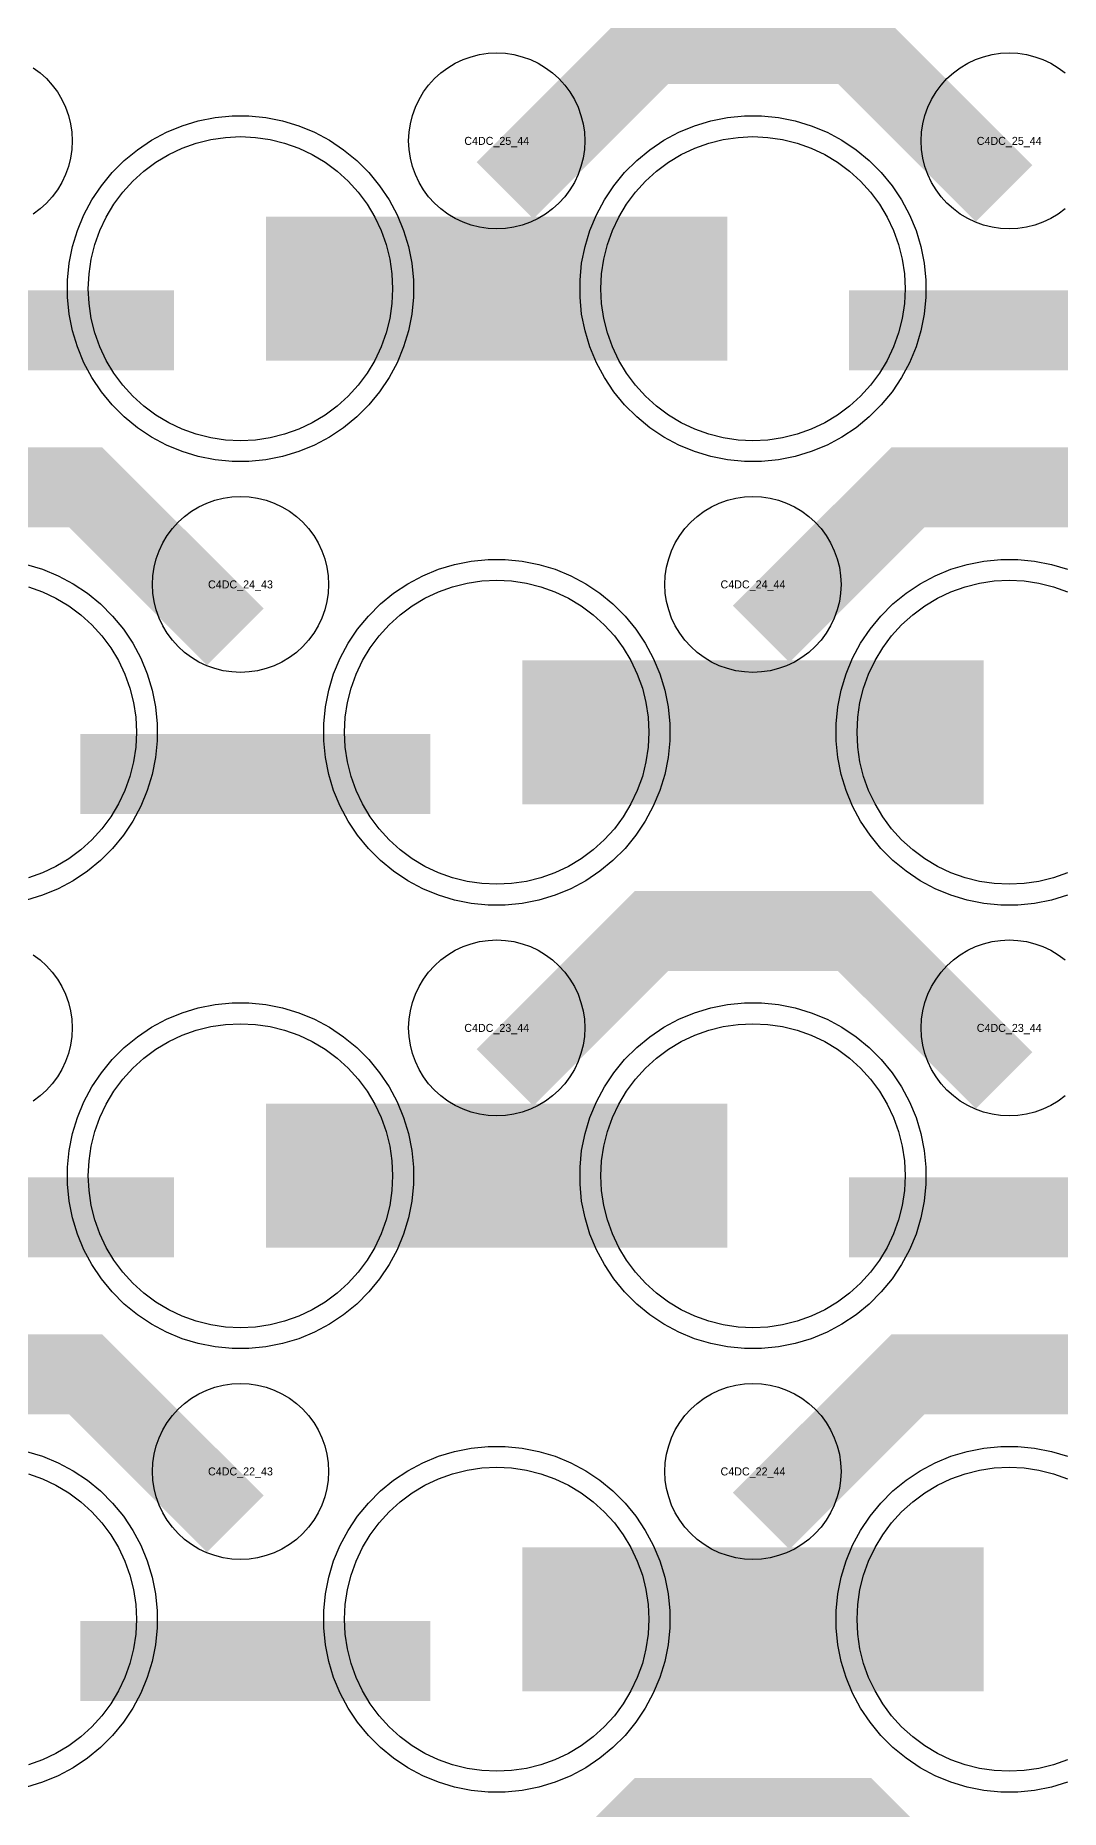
# Model space of a CAD drawing. Extents: x -11880 to 11880, y -14992 to 14992.
# Drawn here: x 1936 to 2256, y -11851 to -11296 of the extents above; entities that cross this region are included whole.
import ezdxf
from ezdxf.enums import TextEntityAlignment as Align

# ---------------------------------------------------------------- set-up
doc = ezdxf.new("R2010")
doc.units = 0
doc.header["$MEASUREMENT"] = 0
for name, color, linetype in [('GDS_775_DT_237', 138, 'CONTINUOUS'), ('RDL1_FS', 34, 'CONTINUOUS'), ('RDL_BS', 160, 'CONTINUOUS')]:
    doc.layers.add(name, color=color, linetype=linetype)

msp = doc.modelspace()

# ---------------------------------------------------------------- linework, layer by layer
at = {"layer": 'RDL1_FS'}
for points in [[(2000, -11422.969), (1995.343, -11422.74), (1990.732, -11422.056), (1986.209, -11420.924), (1981.819, -11419.352), (1977.605, -11417.36), (1973.605, -11414.962), (1969.86, -11412.184), (1966.406, -11409.054), (1963.276, -11405.6), (1960.498, -11401.855), (1958.1, -11397.855), (1956.108, -11393.641), (1954.536, -11389.251), (1953.404, -11384.728), (1952.72, -11380.117), (1952.491, -11375.46), (1952.72, -11370.803), (1953.404, -11366.192), (1954.536, -11361.669), (1956.108, -11357.279), (1958.1, -11353.065), (1960.498, -11349.065), (1963.276, -11345.32), (1966.406, -11341.866), (1969.86, -11338.736), (1973.605, -11335.958), (1977.605, -11333.56), (1981.819, -11331.568), (1986.209, -11329.996), (1990.732, -11328.864), (1995.343, -11328.18), (2000, -11327.951), (2004.657, -11328.18), (2009.268, -11328.864), (2013.791, -11329.996), (2018.181, -11331.568), (2022.395, -11333.56), (2026.395, -11335.958), (2030.14, -11338.736), (2033.594, -11341.866), (2036.724, -11345.32), (2039.502, -11349.065), (2041.9, -11353.065), (2043.892, -11357.279), (2045.464, -11361.669), (2046.596, -11366.192), (2047.28, -11370.803), (2047.509, -11375.46), (2047.28, -11380.117), (2046.596, -11384.728), (2045.464, -11389.251), (2043.892, -11393.641), (2041.9, -11397.855), (2039.502, -11401.855), (2036.724, -11405.6), (2033.594, -11409.054), (2030.14, -11412.184), (2026.395, -11414.962), (2022.395, -11417.36), (2018.181, -11419.352), (2013.791, -11420.924), (2009.268, -11422.056), (2004.657, -11422.74)], [(2160, -11422.969), (2155.343, -11422.74), (2150.732, -11422.056), (2146.209, -11420.924), (2141.819, -11419.352), (2137.605, -11417.36), (2133.605, -11414.962), (2129.86, -11412.184), (2126.406, -11409.054), (2123.276, -11405.6), (2120.498, -11401.855), (2118.1, -11397.855), (2116.108, -11393.641), (2114.536, -11389.251), (2113.404, -11384.728), (2112.72, -11380.117), (2112.491, -11375.46), (2112.72, -11370.803), (2113.404, -11366.192), (2114.536, -11361.669), (2116.108, -11357.279), (2118.1, -11353.065), (2120.498, -11349.065), (2123.276, -11345.32), (2126.406, -11341.866), (2129.86, -11338.736), (2133.605, -11335.958), (2137.605, -11333.56), (2141.819, -11331.568), (2146.209, -11329.996), (2150.732, -11328.864), (2155.343, -11328.18), (2160, -11327.951), (2164.657, -11328.18), (2169.268, -11328.864), (2173.791, -11329.996), (2178.181, -11331.568), (2182.395, -11333.56), (2186.395, -11335.958), (2190.14, -11338.736), (2193.594, -11341.866), (2196.724, -11345.32), (2199.502, -11349.065), (2201.9, -11353.065), (2203.892, -11357.279), (2205.464, -11361.669), (2206.596, -11366.192), (2207.28, -11370.803), (2207.509, -11375.46), (2207.28, -11380.117), (2206.596, -11384.728), (2205.464, -11389.251), (2203.892, -11393.641), (2201.9, -11397.855), (2199.502, -11401.855), (2196.724, -11405.6), (2193.594, -11409.054), (2190.14, -11412.184), (2186.395, -11414.962), (2182.395, -11417.36), (2178.181, -11419.352), (2173.791, -11420.924), (2169.268, -11422.056), (2164.657, -11422.74)], [(2080, -11838.664), (2075.343, -11838.435), (2070.732, -11837.751), (2066.209, -11836.619), (2061.819, -11835.047), (2057.605, -11833.055), (2053.605, -11830.657), (2049.86, -11827.879), (2046.406, -11824.749), (2043.276, -11821.295), (2040.498, -11817.55), (2038.1, -11813.55), (2036.108, -11809.336), (2034.536, -11804.946), (2033.404, -11800.423), (2032.72, -11795.812), (2032.491, -11791.155), (2032.72, -11786.498), (2033.404, -11781.887), (2034.536, -11777.364), (2036.108, -11772.974), (2038.1, -11768.76), (2040.498, -11764.76), (2043.276, -11761.015), (2046.406, -11757.561), (2049.86, -11754.431), (2053.605, -11751.653), (2057.605, -11749.255), (2061.819, -11747.263), (2066.209, -11745.691), (2070.732, -11744.559), (2075.343, -11743.875), (2080, -11743.646), (2084.657, -11743.875), (2089.268, -11744.559), (2093.791, -11745.691), (2098.181, -11747.263), (2102.395, -11749.255), (2106.395, -11751.653), (2110.14, -11754.431), (2113.594, -11757.561), (2116.724, -11761.015), (2119.502, -11764.76), (2121.9, -11768.76), (2123.892, -11772.974), (2125.464, -11777.364), (2126.596, -11781.887), (2127.28, -11786.498), (2127.509, -11791.155), (2127.28, -11795.812), (2126.596, -11800.423), (2125.464, -11804.946), (2123.892, -11809.336), (2121.9, -11813.55), (2119.502, -11817.55), (2116.724, -11821.295), (2113.594, -11824.749), (2110.14, -11827.879), (2106.395, -11830.657), (2102.395, -11833.055), (2098.181, -11835.047), (2093.791, -11836.619), (2089.268, -11837.751), (2084.657, -11838.435)]]:
    msp.add_lwpolyline(points, close=True, dxfattribs=at)
for points in [[(2008.002, -11375.46, 45, 45, 0), (2080.002, -11375.46, 45, 45, 0)], [(2080.002, -11375.46, 45, 45, 0), (2152.002, -11375.46, 45, 45, 0)], [(2088.002, -11791.155, 45, 45, 0), (2160.002, -11791.155, 45, 45, 0)], [(2160.002, -11791.155, 45, 45, 0), (2232.002, -11791.155, 45, 45, 0)]]:
    msp.add_lwpolyline(points, format="xyseb", dxfattribs=at)
at = {"layer": 'RDL1_FS', "color": 241, "true_color": 0xf7abae}
for points in [[(2080, -11561.534), (2075.343, -11561.305), (2070.732, -11560.621), (2066.209, -11559.489), (2061.819, -11557.917), (2057.605, -11555.925), (2053.605, -11553.527), (2049.86, -11550.749), (2046.406, -11547.619), (2043.276, -11544.165), (2040.498, -11540.42), (2038.1, -11536.42), (2036.108, -11532.206), (2034.536, -11527.816), (2033.404, -11523.293), (2032.72, -11518.682), (2032.491, -11514.025), (2032.72, -11509.368), (2033.404, -11504.757), (2034.536, -11500.234), (2036.108, -11495.844), (2038.1, -11491.63), (2040.498, -11487.63), (2043.276, -11483.885), (2046.406, -11480.431), (2049.86, -11477.301), (2053.605, -11474.523), (2057.605, -11472.125), (2061.819, -11470.133), (2066.209, -11468.561), (2070.732, -11467.429), (2075.343, -11466.745), (2080, -11466.516), (2084.657, -11466.745), (2089.268, -11467.429), (2093.791, -11468.561), (2098.181, -11470.133), (2102.395, -11472.125), (2106.395, -11474.523), (2110.14, -11477.301), (2113.594, -11480.431), (2116.724, -11483.885), (2119.502, -11487.63), (2121.9, -11491.63), (2123.892, -11495.844), (2125.464, -11500.234), (2126.596, -11504.757), (2127.28, -11509.368), (2127.509, -11514.025), (2127.28, -11518.682), (2126.596, -11523.293), (2125.464, -11527.816), (2123.892, -11532.206), (2121.9, -11536.42), (2119.502, -11540.42), (2116.724, -11544.165), (2113.594, -11547.619), (2110.14, -11550.749), (2106.395, -11553.527), (2102.395, -11555.925), (2098.181, -11557.917), (2093.791, -11559.489), (2089.268, -11560.621), (2084.657, -11561.305)], [(2000, -11700.099), (1995.343, -11699.87), (1990.732, -11699.186), (1986.209, -11698.054), (1981.819, -11696.482), (1977.605, -11694.49), (1973.605, -11692.092), (1969.86, -11689.314), (1966.406, -11686.184), (1963.276, -11682.73), (1960.498, -11678.985), (1958.1, -11674.985), (1956.108, -11670.771), (1954.536, -11666.381), (1953.404, -11661.858), (1952.72, -11657.247), (1952.491, -11652.59), (1952.72, -11647.933), (1953.404, -11643.322), (1954.536, -11638.799), (1956.108, -11634.409), (1958.1, -11630.195), (1960.498, -11626.195), (1963.276, -11622.45), (1966.406, -11618.996), (1969.86, -11615.866), (1973.605, -11613.088), (1977.605, -11610.69), (1981.819, -11608.698), (1986.209, -11607.126), (1990.732, -11605.994), (1995.343, -11605.31), (2000, -11605.081), (2004.657, -11605.31), (2009.268, -11605.994), (2013.791, -11607.126), (2018.181, -11608.698), (2022.395, -11610.69), (2026.395, -11613.088), (2030.14, -11615.866), (2033.594, -11618.996), (2036.724, -11622.45), (2039.502, -11626.195), (2041.9, -11630.195), (2043.892, -11634.409), (2045.464, -11638.799), (2046.596, -11643.322), (2047.28, -11647.933), (2047.509, -11652.59), (2047.28, -11657.247), (2046.596, -11661.858), (2045.464, -11666.381), (2043.892, -11670.771), (2041.9, -11674.985), (2039.502, -11678.985), (2036.724, -11682.73), (2033.594, -11686.184), (2030.14, -11689.314), (2026.395, -11692.092), (2022.395, -11694.49), (2018.181, -11696.482), (2013.791, -11698.054), (2009.268, -11699.186), (2004.657, -11699.87)], [(2160, -11700.099), (2155.343, -11699.87), (2150.732, -11699.186), (2146.209, -11698.054), (2141.819, -11696.482), (2137.605, -11694.49), (2133.605, -11692.092), (2129.86, -11689.314), (2126.406, -11686.184), (2123.276, -11682.73), (2120.498, -11678.985), (2118.1, -11674.985), (2116.108, -11670.771), (2114.536, -11666.381), (2113.404, -11661.858), (2112.72, -11657.247), (2112.491, -11652.59), (2112.72, -11647.933), (2113.404, -11643.322), (2114.536, -11638.799), (2116.108, -11634.409), (2118.1, -11630.195), (2120.498, -11626.195), (2123.276, -11622.45), (2126.406, -11618.996), (2129.86, -11615.866), (2133.605, -11613.088), (2137.605, -11610.69), (2141.819, -11608.698), (2146.209, -11607.126), (2150.732, -11605.994), (2155.343, -11605.31), (2160, -11605.081), (2164.657, -11605.31), (2169.268, -11605.994), (2173.791, -11607.126), (2178.181, -11608.698), (2182.395, -11610.69), (2186.395, -11613.088), (2190.14, -11615.866), (2193.594, -11618.996), (2196.724, -11622.45), (2199.502, -11626.195), (2201.9, -11630.195), (2203.892, -11634.409), (2205.464, -11638.799), (2206.596, -11643.322), (2207.28, -11647.933), (2207.509, -11652.59), (2207.28, -11657.247), (2206.596, -11661.858), (2205.464, -11666.381), (2203.892, -11670.771), (2201.9, -11674.985), (2199.502, -11678.985), (2196.724, -11682.73), (2193.594, -11686.184), (2190.14, -11689.314), (2186.395, -11692.092), (2182.395, -11694.49), (2178.181, -11696.482), (2173.791, -11698.054), (2169.268, -11699.186), (2164.657, -11699.87)]]:
    msp.add_lwpolyline(points, close=True, dxfattribs=at)
for points in [[(2258.181, -11557.917), (2253.791, -11559.489), (2249.268, -11560.621), (2244.657, -11561.305), (2240, -11561.534), (2235.343, -11561.305), (2230.732, -11560.621), (2226.209, -11559.489), (2221.819, -11557.917), (2217.605, -11555.925), (2213.605, -11553.527), (2209.86, -11550.749), (2206.406, -11547.619), (2203.276, -11544.165), (2200.498, -11540.42), (2198.1, -11536.42), (2196.108, -11532.206), (2194.536, -11527.816), (2193.404, -11523.293), (2192.72, -11518.682), (2192.491, -11514.025), (2192.72, -11509.368), (2193.404, -11504.757), (2194.536, -11500.234), (2196.108, -11495.844), (2198.1, -11491.63), (2200.498, -11487.63), (2203.276, -11483.885), (2206.406, -11480.431), (2209.86, -11477.301), (2213.605, -11474.523), (2217.605, -11472.125), (2221.819, -11470.133), (2226.209, -11468.561), (2230.732, -11467.429), (2235.343, -11466.745), (2240, -11466.516), (2244.657, -11466.745), (2249.268, -11467.429), (2253.791, -11468.561), (2258.181, -11470.133)], [(1933.791, -11468.561), (1938.181, -11470.133), (1942.395, -11472.125), (1946.395, -11474.523), (1950.14, -11477.301), (1953.594, -11480.431), (1956.724, -11483.885), (1959.502, -11487.63), (1961.9, -11491.63), (1963.892, -11495.844), (1965.464, -11500.234), (1966.596, -11504.757), (1967.28, -11509.368), (1967.509, -11514.025), (1967.28, -11518.682), (1966.596, -11523.293), (1965.464, -11527.816), (1963.892, -11532.206), (1961.9, -11536.42), (1959.502, -11540.42), (1956.724, -11544.165), (1953.594, -11547.619), (1950.14, -11550.749), (1946.395, -11553.527), (1942.395, -11555.925), (1938.181, -11557.917), (1933.791, -11559.489)]]:
    msp.add_lwpolyline(points, dxfattribs=at)
for points in [[(2088.002, -11514.025, 45, 45, 0), (2160.002, -11514.025, 45, 45, 0)], [(2160.002, -11514.025, 45, 45, 0), (2232.002, -11514.025, 45, 45, 0)], [(2008.002, -11652.59, 45, 45, 0), (2080.002, -11652.59, 45, 45, 0)], [(2080.002, -11652.59, 45, 45, 0), (2152.002, -11652.59, 45, 45, 0)]]:
    msp.add_lwpolyline(points, format="xyseb", dxfattribs=at)
at = {"layer": 'RDL1_FS'}
for points in [[(2258.181, -11835.047), (2253.791, -11836.619), (2249.268, -11837.751), (2244.657, -11838.435), (2240, -11838.664), (2235.343, -11838.435), (2230.732, -11837.751), (2226.209, -11836.619), (2221.819, -11835.047), (2217.605, -11833.055), (2213.605, -11830.657), (2209.86, -11827.879), (2206.406, -11824.749), (2203.276, -11821.295), (2200.498, -11817.55), (2198.1, -11813.55), (2196.108, -11809.336), (2194.536, -11804.946), (2193.404, -11800.423), (2192.72, -11795.812), (2192.491, -11791.155), (2192.72, -11786.498), (2193.404, -11781.887), (2194.536, -11777.364), (2196.108, -11772.974), (2198.1, -11768.76), (2200.498, -11764.76), (2203.276, -11761.015), (2206.406, -11757.561), (2209.86, -11754.431), (2213.605, -11751.653), (2217.605, -11749.255), (2221.819, -11747.263), (2226.209, -11745.691), (2230.732, -11744.559), (2235.343, -11743.875), (2240, -11743.646), (2244.657, -11743.875), (2249.268, -11744.559), (2253.791, -11745.691), (2258.181, -11747.263)], [(1933.791, -11745.691), (1938.181, -11747.263), (1942.395, -11749.255), (1946.395, -11751.653), (1950.14, -11754.431), (1953.594, -11757.561), (1956.724, -11761.015), (1959.502, -11764.76), (1961.9, -11768.76), (1963.892, -11772.974), (1965.464, -11777.364), (1966.596, -11781.887), (1967.28, -11786.498), (1967.509, -11791.155), (1967.28, -11795.812), (1966.596, -11800.423), (1965.464, -11804.946), (1963.892, -11809.336), (1961.9, -11813.55), (1959.502, -11817.55), (1956.724, -11821.295), (1953.594, -11824.749), (1950.14, -11827.879), (1946.395, -11830.657), (1942.395, -11833.055), (1938.181, -11835.047), (1933.791, -11836.619)]]:
    msp.add_lwpolyline(points, dxfattribs=at)
at = {"layer": 'RDL_BS'}
for points in [[(2082.562, -11344.774, 25, 25, 0), (2128.377, -11298.959, 25, 25, 0), (2161.93, -11298.959, 25, 25, 0)], [(2238.401, -11345.673, 25, 25, 0), (2191.687, -11298.959, 25, 25, 0), (2161.929, -11298.959, 25, 25, 0)], [(1870.016, -11388.473, 25, 25, 0), (1979.281, -11388.473, 25, 25, 0)], [(2190.016, -11388.473, 25, 25, 0), (2299.281, -11388.473, 25, 25, 0)], [(1998.401, -11484.238, 25, 25, 0), (1951.687, -11437.524, 25, 25, 0), (1921.929, -11437.524, 25, 25, 0)], [(2162.562, -11483.339, 25, 25, 0), (2208.377, -11437.524, 25, 25, 0), (2241.93, -11437.524, 25, 25, 0)], [(2318.401, -11484.238, 25, 25, 0), (2271.687, -11437.524, 25, 25, 0), (2241.929, -11437.524, 25, 25, 0)], [(2082.562, -11621.904, 25, 25, 0), (2128.377, -11576.089, 25, 25, 0), (2161.93, -11576.089, 25, 25, 0)], [(2238.401, -11622.803, 25, 25, 0), (2191.687, -11576.089, 25, 25, 0), (2161.929, -11576.089, 25, 25, 0)], [(1998.401, -11761.368, 25, 25, 0), (1951.687, -11714.654, 25, 25, 0), (1921.929, -11714.654, 25, 25, 0)], [(2162.562, -11760.469, 25, 25, 0), (2208.377, -11714.654, 25, 25, 0), (2241.93, -11714.654, 25, 25, 0)], [(2318.401, -11761.368, 25, 25, 0), (2271.687, -11714.654, 25, 25, 0), (2241.929, -11714.654, 25, 25, 0)], [(1950.016, -11804.168, 25, 25, 0), (2059.281, -11804.168, 25, 25, 0)], [(2082.562, -11899.034, 25, 25, 0), (2128.377, -11853.219, 25, 25, 0), (2161.93, -11853.219, 25, 25, 0)], [(2238.401, -11899.933, 25, 25, 0), (2191.687, -11853.219, 25, 25, 0), (2161.929, -11853.219, 25, 25, 0)]]:
    msp.add_lwpolyline(points, format="xyseb", dxfattribs=at)
for points in [[(1935.28, -11306.415), (1937.443, -11308.018), (1939.442, -11309.83), (1941.254, -11311.829), (1942.857, -11313.992), (1944.25, -11316.316), (1945.402, -11318.753), (1946.309, -11321.288), (1946.966, -11323.907), (1947.362, -11326.579), (1947.494, -11329.272), (1947.362, -11331.965), (1946.966, -11334.637), (1946.309, -11337.256), (1945.402, -11339.791), (1944.25, -11342.228), (1942.857, -11344.552), (1941.254, -11346.715), (1939.442, -11348.714), (1937.443, -11350.526), (1935.28, -11352.129)], [(2257.443, -11350.526), (2255.28, -11352.129), (2252.956, -11353.522), (2250.519, -11354.674), (2247.984, -11355.581), (2245.365, -11356.238), (2242.693, -11356.634), (2240, -11356.766), (2237.307, -11356.634), (2234.635, -11356.238), (2232.016, -11355.581), (2229.481, -11354.674), (2227.044, -11353.522), (2224.72, -11352.129), (2222.557, -11350.526), (2220.558, -11348.714), (2218.746, -11346.715), (2217.143, -11344.552), (2215.75, -11342.228), (2214.598, -11339.791), (2213.691, -11337.256), (2213.034, -11334.637), (2212.638, -11331.965), (2212.506, -11329.272), (2212.638, -11326.579), (2213.034, -11323.907), (2213.691, -11321.288), (2214.598, -11318.753), (2215.75, -11316.316), (2217.143, -11313.992), (2218.746, -11311.829), (2220.558, -11309.83), (2222.557, -11308.018), (2224.72, -11306.415), (2227.044, -11305.022), (2229.481, -11303.87), (2232.016, -11302.963), (2234.635, -11302.306), (2237.307, -11301.91), (2240, -11301.778), (2242.693, -11301.91), (2245.365, -11302.306), (2247.984, -11302.963), (2250.519, -11303.87), (2252.956, -11305.022), (2255.28, -11306.415), (2257.443, -11308.018)], [(1935.28, -11583.545), (1937.443, -11585.148), (1939.442, -11586.96), (1941.254, -11588.959), (1942.857, -11591.122), (1944.25, -11593.446), (1945.402, -11595.883), (1946.309, -11598.418), (1946.966, -11601.037), (1947.362, -11603.709), (1947.494, -11606.402), (1947.362, -11609.095), (1946.966, -11611.767), (1946.309, -11614.386), (1945.402, -11616.921), (1944.25, -11619.358), (1942.857, -11621.682), (1941.254, -11623.845), (1939.442, -11625.844), (1937.443, -11627.656), (1935.28, -11629.259)], [(2257.443, -11627.656), (2255.28, -11629.259), (2252.956, -11630.652), (2250.519, -11631.804), (2247.984, -11632.711), (2245.365, -11633.368), (2242.693, -11633.764), (2240, -11633.896), (2237.307, -11633.764), (2234.635, -11633.368), (2232.016, -11632.711), (2229.481, -11631.804), (2227.044, -11630.652), (2224.72, -11629.259), (2222.557, -11627.656), (2220.558, -11625.844), (2218.746, -11623.845), (2217.143, -11621.682), (2215.75, -11619.358), (2214.598, -11616.921), (2213.691, -11614.386), (2213.034, -11611.767), (2212.638, -11609.095), (2212.506, -11606.402), (2212.638, -11603.709), (2213.034, -11601.037), (2213.691, -11598.418), (2214.598, -11595.883), (2215.75, -11593.446), (2217.143, -11591.122), (2218.746, -11588.959), (2220.558, -11586.96), (2222.557, -11585.148), (2224.72, -11583.545), (2227.044, -11582.152), (2229.481, -11581), (2232.016, -11580.093), (2234.635, -11579.436), (2237.307, -11579.04), (2240, -11578.908), (2242.693, -11579.04), (2245.365, -11579.436), (2247.984, -11580.093), (2250.519, -11581), (2252.956, -11582.152), (2255.28, -11583.545), (2257.443, -11585.148)], [(1933.165, -11738.718), (1938.205, -11740.249), (1943.115, -11742.28), (1947.777, -11744.772), (1952.191, -11747.719), (1956.292, -11751.081), (1960.074, -11754.863), (1963.436, -11758.964), (1966.383, -11763.378), (1968.875, -11768.04), (1970.906, -11772.95), (1972.437, -11777.99), (1973.483, -11783.217), (1974, -11788.511), (1974, -11793.799), (1973.483, -11799.093), (1972.437, -11804.32), (1970.906, -11809.36), (1968.875, -11814.27), (1966.383, -11818.932), (1963.436, -11823.346), (1960.074, -11827.447), (1956.292, -11831.229), (1952.191, -11834.591), (1947.777, -11837.538), (1943.115, -11840.03), (1938.205, -11842.061), (1933.165, -11843.592)], [(2258.205, -11842.061), (2253.165, -11843.592), (2247.938, -11844.638), (2242.644, -11845.155), (2237.356, -11845.155), (2232.062, -11844.638), (2226.835, -11843.592), (2221.795, -11842.061), (2216.885, -11840.03), (2212.223, -11837.538), (2207.809, -11834.591), (2203.708, -11831.229), (2199.926, -11827.447), (2196.564, -11823.346), (2193.617, -11818.932), (2191.125, -11814.27), (2189.094, -11809.36), (2187.563, -11804.32), (2186.517, -11799.093), (2186, -11793.799), (2186, -11788.511), (2186.517, -11783.217), (2187.563, -11777.99), (2189.094, -11772.95), (2191.125, -11768.04), (2193.617, -11763.378), (2196.564, -11758.964), (2199.926, -11754.863), (2203.708, -11751.081), (2207.809, -11747.719), (2212.223, -11744.772), (2216.885, -11742.28), (2221.795, -11740.249), (2226.835, -11738.718), (2232.062, -11737.672), (2237.356, -11737.155), (2242.644, -11737.155), (2247.938, -11737.672), (2253.165, -11738.718), (2258.205, -11740.249)]]:
    msp.add_lwpolyline(points, dxfattribs=at)
for points in [[(2080, -11356.766), (2077.307, -11356.634), (2074.635, -11356.238), (2072.016, -11355.581), (2069.481, -11354.674), (2067.044, -11353.522), (2064.72, -11352.129), (2062.557, -11350.526), (2060.558, -11348.714), (2058.746, -11346.715), (2057.143, -11344.552), (2055.75, -11342.228), (2054.598, -11339.791), (2053.691, -11337.256), (2053.034, -11334.637), (2052.638, -11331.965), (2052.506, -11329.272), (2052.638, -11326.579), (2053.034, -11323.907), (2053.691, -11321.288), (2054.598, -11318.753), (2055.75, -11316.316), (2057.143, -11313.992), (2058.746, -11311.829), (2060.558, -11309.83), (2062.557, -11308.018), (2064.72, -11306.415), (2067.044, -11305.022), (2069.481, -11303.87), (2072.016, -11302.963), (2074.635, -11302.306), (2077.307, -11301.91), (2080, -11301.778), (2082.693, -11301.91), (2085.365, -11302.306), (2087.984, -11302.963), (2090.519, -11303.87), (2092.956, -11305.022), (2095.28, -11306.415), (2097.443, -11308.018), (2099.442, -11309.83), (2101.254, -11311.829), (2102.857, -11313.992), (2104.25, -11316.316), (2105.402, -11318.753), (2106.309, -11321.288), (2106.966, -11323.907), (2107.362, -11326.579), (2107.494, -11329.272), (2107.362, -11331.965), (2106.966, -11334.637), (2106.309, -11337.256), (2105.402, -11339.791), (2104.25, -11342.228), (2102.857, -11344.552), (2101.254, -11346.715), (2099.442, -11348.714), (2097.443, -11350.526), (2095.28, -11352.129), (2092.956, -11353.522), (2090.519, -11354.674), (2087.984, -11355.581), (2085.365, -11356.238), (2082.693, -11356.634)], [(1997.356, -11429.46), (1992.062, -11428.943), (1986.835, -11427.897), (1981.795, -11426.366), (1976.885, -11424.335), (1972.223, -11421.843), (1967.809, -11418.896), (1963.708, -11415.534), (1959.926, -11411.752), (1956.564, -11407.651), (1953.617, -11403.237), (1951.125, -11398.575), (1949.094, -11393.665), (1947.563, -11388.625), (1946.517, -11383.398), (1946, -11378.104), (1946, -11372.816), (1946.517, -11367.522), (1947.563, -11362.295), (1949.094, -11357.255), (1951.125, -11352.345), (1953.617, -11347.683), (1956.564, -11343.269), (1959.926, -11339.168), (1963.708, -11335.386), (1967.809, -11332.024), (1972.223, -11329.077), (1976.885, -11326.585), (1981.795, -11324.554), (1986.835, -11323.023), (1992.062, -11321.977), (1997.356, -11321.46), (2002.644, -11321.46), (2007.938, -11321.977), (2013.165, -11323.023), (2018.205, -11324.554), (2023.115, -11326.585), (2027.777, -11329.077), (2032.191, -11332.024), (2036.292, -11335.386), (2040.074, -11339.168), (2043.436, -11343.269), (2046.383, -11347.683), (2048.875, -11352.345), (2050.906, -11357.255), (2052.437, -11362.295), (2053.483, -11367.522), (2054, -11372.816), (2054, -11378.104), (2053.483, -11383.398), (2052.437, -11388.625), (2050.906, -11393.665), (2048.875, -11398.575), (2046.383, -11403.237), (2043.436, -11407.651), (2040.074, -11411.752), (2036.292, -11415.534), (2032.191, -11418.896), (2027.777, -11421.843), (2023.115, -11424.335), (2018.205, -11426.366), (2013.165, -11427.897), (2007.938, -11428.943), (2002.644, -11429.46)], [(2157.356, -11429.46), (2152.062, -11428.943), (2146.835, -11427.897), (2141.795, -11426.366), (2136.885, -11424.335), (2132.223, -11421.843), (2127.809, -11418.896), (2123.708, -11415.534), (2119.926, -11411.752), (2116.564, -11407.651), (2113.617, -11403.237), (2111.125, -11398.575), (2109.094, -11393.665), (2107.563, -11388.625), (2106.517, -11383.398), (2106, -11378.104), (2106, -11372.816), (2106.517, -11367.522), (2107.563, -11362.295), (2109.094, -11357.255), (2111.125, -11352.345), (2113.617, -11347.683), (2116.564, -11343.269), (2119.926, -11339.168), (2123.708, -11335.386), (2127.809, -11332.024), (2132.223, -11329.077), (2136.885, -11326.585), (2141.795, -11324.554), (2146.835, -11323.023), (2152.062, -11321.977), (2157.356, -11321.46), (2162.644, -11321.46), (2167.938, -11321.977), (2173.165, -11323.023), (2178.205, -11324.554), (2183.115, -11326.585), (2187.777, -11329.077), (2192.191, -11332.024), (2196.292, -11335.386), (2200.074, -11339.168), (2203.436, -11343.269), (2206.383, -11347.683), (2208.875, -11352.345), (2210.906, -11357.255), (2212.437, -11362.295), (2213.483, -11367.522), (2214, -11372.816), (2214, -11378.104), (2213.483, -11383.398), (2212.437, -11388.625), (2210.906, -11393.665), (2208.875, -11398.575), (2206.383, -11403.237), (2203.436, -11407.651), (2200.074, -11411.752), (2196.292, -11415.534), (2192.191, -11418.896), (2187.777, -11421.843), (2183.115, -11424.335), (2178.205, -11426.366), (2173.165, -11427.897), (2167.938, -11428.943), (2162.644, -11429.46)], [(2000, -11495.331), (1997.307, -11495.199), (1994.635, -11494.803), (1992.016, -11494.146), (1989.481, -11493.239), (1987.044, -11492.087), (1984.72, -11490.694), (1982.557, -11489.091), (1980.558, -11487.279), (1978.746, -11485.28), (1977.143, -11483.117), (1975.75, -11480.793), (1974.598, -11478.356), (1973.691, -11475.821), (1973.034, -11473.202), (1972.638, -11470.53), (1972.506, -11467.837), (1972.638, -11465.144), (1973.034, -11462.472), (1973.691, -11459.853), (1974.598, -11457.318), (1975.75, -11454.881), (1977.143, -11452.557), (1978.746, -11450.394), (1980.558, -11448.395), (1982.557, -11446.583), (1984.72, -11444.98), (1987.044, -11443.587), (1989.481, -11442.435), (1992.016, -11441.528), (1994.635, -11440.871), (1997.307, -11440.475), (2000, -11440.343), (2002.693, -11440.475), (2005.365, -11440.871), (2007.984, -11441.528), (2010.519, -11442.435), (2012.956, -11443.587), (2015.28, -11444.98), (2017.443, -11446.583), (2019.442, -11448.395), (2021.254, -11450.394), (2022.857, -11452.557), (2024.25, -11454.881), (2025.402, -11457.318), (2026.309, -11459.853), (2026.966, -11462.472), (2027.362, -11465.144), (2027.494, -11467.837), (2027.362, -11470.53), (2026.966, -11473.202), (2026.309, -11475.821), (2025.402, -11478.356), (2024.25, -11480.793), (2022.857, -11483.117), (2021.254, -11485.28), (2019.442, -11487.279), (2017.443, -11489.091), (2015.28, -11490.694), (2012.956, -11492.087), (2010.519, -11493.239), (2007.984, -11494.146), (2005.365, -11494.803), (2002.693, -11495.199)], [(2160, -11495.331), (2157.307, -11495.199), (2154.635, -11494.803), (2152.016, -11494.146), (2149.481, -11493.239), (2147.044, -11492.087), (2144.72, -11490.694), (2142.557, -11489.091), (2140.558, -11487.279), (2138.746, -11485.28), (2137.143, -11483.117), (2135.75, -11480.793), (2134.598, -11478.356), (2133.691, -11475.821), (2133.034, -11473.202), (2132.638, -11470.53), (2132.506, -11467.837), (2132.638, -11465.144), (2133.034, -11462.472), (2133.691, -11459.853), (2134.598, -11457.318), (2135.75, -11454.881), (2137.143, -11452.557), (2138.746, -11450.394), (2140.558, -11448.395), (2142.557, -11446.583), (2144.72, -11444.98), (2147.044, -11443.587), (2149.481, -11442.435), (2152.016, -11441.528), (2154.635, -11440.871), (2157.307, -11440.475), (2160, -11440.343), (2162.693, -11440.475), (2165.365, -11440.871), (2167.984, -11441.528), (2170.519, -11442.435), (2172.956, -11443.587), (2175.28, -11444.98), (2177.443, -11446.583), (2179.442, -11448.395), (2181.254, -11450.394), (2182.857, -11452.557), (2184.25, -11454.881), (2185.402, -11457.318), (2186.309, -11459.853), (2186.966, -11462.472), (2187.362, -11465.144), (2187.494, -11467.837), (2187.362, -11470.53), (2186.966, -11473.202), (2186.309, -11475.821), (2185.402, -11478.356), (2184.25, -11480.793), (2182.857, -11483.117), (2181.254, -11485.28), (2179.442, -11487.279), (2177.443, -11489.091), (2175.28, -11490.694), (2172.956, -11492.087), (2170.519, -11493.239), (2167.984, -11494.146), (2165.365, -11494.803), (2162.693, -11495.199)], [(2080, -11633.896), (2077.307, -11633.764), (2074.635, -11633.368), (2072.016, -11632.711), (2069.481, -11631.804), (2067.044, -11630.652), (2064.72, -11629.259), (2062.557, -11627.656), (2060.558, -11625.844), (2058.746, -11623.845), (2057.143, -11621.682), (2055.75, -11619.358), (2054.598, -11616.921), (2053.691, -11614.386), (2053.034, -11611.767), (2052.638, -11609.095), (2052.506, -11606.402), (2052.638, -11603.709), (2053.034, -11601.037), (2053.691, -11598.418), (2054.598, -11595.883), (2055.75, -11593.446), (2057.143, -11591.122), (2058.746, -11588.959), (2060.558, -11586.96), (2062.557, -11585.148), (2064.72, -11583.545), (2067.044, -11582.152), (2069.481, -11581), (2072.016, -11580.093), (2074.635, -11579.436), (2077.307, -11579.04), (2080, -11578.908), (2082.693, -11579.04), (2085.365, -11579.436), (2087.984, -11580.093), (2090.519, -11581), (2092.956, -11582.152), (2095.28, -11583.545), (2097.443, -11585.148), (2099.442, -11586.96), (2101.254, -11588.959), (2102.857, -11591.122), (2104.25, -11593.446), (2105.402, -11595.883), (2106.309, -11598.418), (2106.966, -11601.037), (2107.362, -11603.709), (2107.494, -11606.402), (2107.362, -11609.095), (2106.966, -11611.767), (2106.309, -11614.386), (2105.402, -11616.921), (2104.25, -11619.358), (2102.857, -11621.682), (2101.254, -11623.845), (2099.442, -11625.844), (2097.443, -11627.656), (2095.28, -11629.259), (2092.956, -11630.652), (2090.519, -11631.804), (2087.984, -11632.711), (2085.365, -11633.368), (2082.693, -11633.764)], [(2000, -11772.461), (1997.307, -11772.329), (1994.635, -11771.933), (1992.016, -11771.276), (1989.481, -11770.369), (1987.044, -11769.217), (1984.72, -11767.824), (1982.557, -11766.221), (1980.558, -11764.409), (1978.746, -11762.41), (1977.143, -11760.247), (1975.75, -11757.923), (1974.598, -11755.486), (1973.691, -11752.951), (1973.034, -11750.332), (1972.638, -11747.66), (1972.506, -11744.967), (1972.638, -11742.274), (1973.034, -11739.602), (1973.691, -11736.983), (1974.598, -11734.448), (1975.75, -11732.011), (1977.143, -11729.687), (1978.746, -11727.524), (1980.558, -11725.525), (1982.557, -11723.713), (1984.72, -11722.11), (1987.044, -11720.717), (1989.481, -11719.565), (1992.016, -11718.658), (1994.635, -11718.001), (1997.307, -11717.605), (2000, -11717.473), (2002.693, -11717.605), (2005.365, -11718.001), (2007.984, -11718.658), (2010.519, -11719.565), (2012.956, -11720.717), (2015.28, -11722.11), (2017.443, -11723.713), (2019.442, -11725.525), (2021.254, -11727.524), (2022.857, -11729.687), (2024.25, -11732.011), (2025.402, -11734.448), (2026.309, -11736.983), (2026.966, -11739.602), (2027.362, -11742.274), (2027.494, -11744.967), (2027.362, -11747.66), (2026.966, -11750.332), (2026.309, -11752.951), (2025.402, -11755.486), (2024.25, -11757.923), (2022.857, -11760.247), (2021.254, -11762.41), (2019.442, -11764.409), (2017.443, -11766.221), (2015.28, -11767.824), (2012.956, -11769.217), (2010.519, -11770.369), (2007.984, -11771.276), (2005.365, -11771.933), (2002.693, -11772.329)], [(2160, -11772.461), (2157.307, -11772.329), (2154.635, -11771.933), (2152.016, -11771.276), (2149.481, -11770.369), (2147.044, -11769.217), (2144.72, -11767.824), (2142.557, -11766.221), (2140.558, -11764.409), (2138.746, -11762.41), (2137.143, -11760.247), (2135.75, -11757.923), (2134.598, -11755.486), (2133.691, -11752.951), (2133.034, -11750.332), (2132.638, -11747.66), (2132.506, -11744.967), (2132.638, -11742.274), (2133.034, -11739.602), (2133.691, -11736.983), (2134.598, -11734.448), (2135.75, -11732.011), (2137.143, -11729.687), (2138.746, -11727.524), (2140.558, -11725.525), (2142.557, -11723.713), (2144.72, -11722.11), (2147.044, -11720.717), (2149.481, -11719.565), (2152.016, -11718.658), (2154.635, -11718.001), (2157.307, -11717.605), (2160, -11717.473), (2162.693, -11717.605), (2165.365, -11718.001), (2167.984, -11718.658), (2170.519, -11719.565), (2172.956, -11720.717), (2175.28, -11722.11), (2177.443, -11723.713), (2179.442, -11725.525), (2181.254, -11727.524), (2182.857, -11729.687), (2184.25, -11732.011), (2185.402, -11734.448), (2186.309, -11736.983), (2186.966, -11739.602), (2187.362, -11742.274), (2187.494, -11744.967), (2187.362, -11747.66), (2186.966, -11750.332), (2186.309, -11752.951), (2185.402, -11755.486), (2184.25, -11757.923), (2182.857, -11760.247), (2181.254, -11762.41), (2179.442, -11764.409), (2177.443, -11766.221), (2175.28, -11767.824), (2172.956, -11769.217), (2170.519, -11770.369), (2167.984, -11771.276), (2165.365, -11771.933), (2162.693, -11772.329)], [(2077.356, -11845.155), (2072.062, -11844.638), (2066.835, -11843.592), (2061.795, -11842.061), (2056.885, -11840.03), (2052.223, -11837.538), (2047.809, -11834.591), (2043.708, -11831.229), (2039.926, -11827.447), (2036.564, -11823.346), (2033.617, -11818.932), (2031.125, -11814.27), (2029.094, -11809.36), (2027.563, -11804.32), (2026.517, -11799.093), (2026, -11793.799), (2026, -11788.511), (2026.517, -11783.217), (2027.563, -11777.99), (2029.094, -11772.95), (2031.125, -11768.04), (2033.617, -11763.378), (2036.564, -11758.964), (2039.926, -11754.863), (2043.708, -11751.081), (2047.809, -11747.719), (2052.223, -11744.772), (2056.885, -11742.28), (2061.795, -11740.249), (2066.835, -11738.718), (2072.062, -11737.672), (2077.356, -11737.155), (2082.644, -11737.155), (2087.938, -11737.672), (2093.165, -11738.718), (2098.205, -11740.249), (2103.115, -11742.28), (2107.777, -11744.772), (2112.191, -11747.719), (2116.292, -11751.081), (2120.074, -11754.863), (2123.436, -11758.964), (2126.383, -11763.378), (2128.875, -11768.04), (2130.906, -11772.95), (2132.437, -11777.99), (2133.483, -11783.217), (2134, -11788.511), (2134, -11793.799), (2133.483, -11799.093), (2132.437, -11804.32), (2130.906, -11809.36), (2128.875, -11814.27), (2126.383, -11818.932), (2123.436, -11823.346), (2120.074, -11827.447), (2116.292, -11831.229), (2112.191, -11834.591), (2107.777, -11837.538), (2103.115, -11840.03), (2098.205, -11842.061), (2093.165, -11843.592), (2087.938, -11844.638), (2082.644, -11845.155)]]:
    msp.add_lwpolyline(points, close=True, dxfattribs=at)
at = {"layer": 'RDL_BS', "color": 241, "true_color": 0xf7abae}
for points in [[(1933.165, -11461.588), (1938.205, -11463.119), (1943.115, -11465.15), (1947.777, -11467.642), (1952.191, -11470.589), (1956.292, -11473.951), (1960.074, -11477.733), (1963.436, -11481.834), (1966.383, -11486.248), (1968.875, -11490.91), (1970.906, -11495.82), (1972.437, -11500.86), (1973.483, -11506.087), (1974, -11511.381), (1974, -11516.669), (1973.483, -11521.963), (1972.437, -11527.19), (1970.906, -11532.23), (1968.875, -11537.14), (1966.383, -11541.802), (1963.436, -11546.216), (1960.074, -11550.317), (1956.292, -11554.099), (1952.191, -11557.461), (1947.777, -11560.408), (1943.115, -11562.9), (1938.205, -11564.931), (1933.165, -11566.462)], [(2258.205, -11564.931), (2253.165, -11566.462), (2247.938, -11567.508), (2242.644, -11568.025), (2237.356, -11568.025), (2232.062, -11567.508), (2226.835, -11566.462), (2221.795, -11564.931), (2216.885, -11562.9), (2212.223, -11560.408), (2207.809, -11557.461), (2203.708, -11554.099), (2199.926, -11550.317), (2196.564, -11546.216), (2193.617, -11541.802), (2191.125, -11537.14), (2189.094, -11532.23), (2187.563, -11527.19), (2186.517, -11521.963), (2186, -11516.669), (2186, -11511.381), (2186.517, -11506.087), (2187.563, -11500.86), (2189.094, -11495.82), (2191.125, -11490.91), (2193.617, -11486.248), (2196.564, -11481.834), (2199.926, -11477.733), (2203.708, -11473.951), (2207.809, -11470.589), (2212.223, -11467.642), (2216.885, -11465.15), (2221.795, -11463.119), (2226.835, -11461.588), (2232.062, -11460.542), (2237.356, -11460.025), (2242.644, -11460.025), (2247.938, -11460.542), (2253.165, -11461.588), (2258.205, -11463.119)]]:
    msp.add_lwpolyline(points, dxfattribs=at)
for points in [[(2077.356, -11568.025), (2072.062, -11567.508), (2066.835, -11566.462), (2061.795, -11564.931), (2056.885, -11562.9), (2052.223, -11560.408), (2047.809, -11557.461), (2043.708, -11554.099), (2039.926, -11550.317), (2036.564, -11546.216), (2033.617, -11541.802), (2031.125, -11537.14), (2029.094, -11532.23), (2027.563, -11527.19), (2026.517, -11521.963), (2026, -11516.669), (2026, -11511.381), (2026.517, -11506.087), (2027.563, -11500.86), (2029.094, -11495.82), (2031.125, -11490.91), (2033.617, -11486.248), (2036.564, -11481.834), (2039.926, -11477.733), (2043.708, -11473.951), (2047.809, -11470.589), (2052.223, -11467.642), (2056.885, -11465.15), (2061.795, -11463.119), (2066.835, -11461.588), (2072.062, -11460.542), (2077.356, -11460.025), (2082.644, -11460.025), (2087.938, -11460.542), (2093.165, -11461.588), (2098.205, -11463.119), (2103.115, -11465.15), (2107.777, -11467.642), (2112.191, -11470.589), (2116.292, -11473.951), (2120.074, -11477.733), (2123.436, -11481.834), (2126.383, -11486.248), (2128.875, -11490.91), (2130.906, -11495.82), (2132.437, -11500.86), (2133.483, -11506.087), (2134, -11511.381), (2134, -11516.669), (2133.483, -11521.963), (2132.437, -11527.19), (2130.906, -11532.23), (2128.875, -11537.14), (2126.383, -11541.802), (2123.436, -11546.216), (2120.074, -11550.317), (2116.292, -11554.099), (2112.191, -11557.461), (2107.777, -11560.408), (2103.115, -11562.9), (2098.205, -11564.931), (2093.165, -11566.462), (2087.938, -11567.508), (2082.644, -11568.025)], [(1997.356, -11706.59), (1992.062, -11706.073), (1986.835, -11705.027), (1981.795, -11703.496), (1976.885, -11701.465), (1972.223, -11698.973), (1967.809, -11696.026), (1963.708, -11692.664), (1959.926, -11688.882), (1956.564, -11684.781), (1953.617, -11680.367), (1951.125, -11675.705), (1949.094, -11670.795), (1947.563, -11665.755), (1946.517, -11660.528), (1946, -11655.234), (1946, -11649.946), (1946.517, -11644.652), (1947.563, -11639.425), (1949.094, -11634.385), (1951.125, -11629.475), (1953.617, -11624.813), (1956.564, -11620.399), (1959.926, -11616.298), (1963.708, -11612.516), (1967.809, -11609.154), (1972.223, -11606.207), (1976.885, -11603.715), (1981.795, -11601.684), (1986.835, -11600.153), (1992.062, -11599.107), (1997.356, -11598.59), (2002.644, -11598.59), (2007.938, -11599.107), (2013.165, -11600.153), (2018.205, -11601.684), (2023.115, -11603.715), (2027.777, -11606.207), (2032.191, -11609.154), (2036.292, -11612.516), (2040.074, -11616.298), (2043.436, -11620.399), (2046.383, -11624.813), (2048.875, -11629.475), (2050.906, -11634.385), (2052.437, -11639.425), (2053.483, -11644.652), (2054, -11649.946), (2054, -11655.234), (2053.483, -11660.528), (2052.437, -11665.755), (2050.906, -11670.795), (2048.875, -11675.705), (2046.383, -11680.367), (2043.436, -11684.781), (2040.074, -11688.882), (2036.292, -11692.664), (2032.191, -11696.026), (2027.777, -11698.973), (2023.115, -11701.465), (2018.205, -11703.496), (2013.165, -11705.027), (2007.938, -11706.073), (2002.644, -11706.59)], [(2157.356, -11706.59), (2152.062, -11706.073), (2146.835, -11705.027), (2141.795, -11703.496), (2136.885, -11701.465), (2132.223, -11698.973), (2127.809, -11696.026), (2123.708, -11692.664), (2119.926, -11688.882), (2116.564, -11684.781), (2113.617, -11680.367), (2111.125, -11675.705), (2109.094, -11670.795), (2107.563, -11665.755), (2106.517, -11660.528), (2106, -11655.234), (2106, -11649.946), (2106.517, -11644.652), (2107.563, -11639.425), (2109.094, -11634.385), (2111.125, -11629.475), (2113.617, -11624.813), (2116.564, -11620.399), (2119.926, -11616.298), (2123.708, -11612.516), (2127.809, -11609.154), (2132.223, -11606.207), (2136.885, -11603.715), (2141.795, -11601.684), (2146.835, -11600.153), (2152.062, -11599.107), (2157.356, -11598.59), (2162.644, -11598.59), (2167.938, -11599.107), (2173.165, -11600.153), (2178.205, -11601.684), (2183.115, -11603.715), (2187.777, -11606.207), (2192.191, -11609.154), (2196.292, -11612.516), (2200.074, -11616.298), (2203.436, -11620.399), (2206.383, -11624.813), (2208.875, -11629.475), (2210.906, -11634.385), (2212.437, -11639.425), (2213.483, -11644.652), (2214, -11649.946), (2214, -11655.234), (2213.483, -11660.528), (2212.437, -11665.755), (2210.906, -11670.795), (2208.875, -11675.705), (2206.383, -11680.367), (2203.436, -11684.781), (2200.074, -11688.882), (2196.292, -11692.664), (2192.191, -11696.026), (2187.777, -11698.973), (2183.115, -11701.465), (2178.205, -11703.496), (2173.165, -11705.027), (2167.938, -11706.073), (2162.644, -11706.59)]]:
    msp.add_lwpolyline(points, close=True, dxfattribs=at)
for points in [[(1950.016, -11527.038, 25, 25, 0), (2059.281, -11527.038, 25, 25, 0)], [(1870.016, -11665.603, 25, 25, 0), (1979.281, -11665.603, 25, 25, 0)], [(2190.016, -11665.603, 25, 25, 0), (2299.281, -11665.603, 25, 25, 0)]]:
    msp.add_lwpolyline(points, format="xyseb", dxfattribs=at)

# ---------------------------------------------------------------- texts
at = {"layer": 'GDS_775_DT_237'}
for s, p in [('C4DC_25_44', (2080, -11329.272)), ('C4DC_25_44', (2080, -11329.272)), ('C4DC_25_44', (2240, -11329.272)), ('C4DC_25_44', (2240, -11329.272)), ('C4DC_24_43', (2000, -11467.837)), ('C4DC_24_43', (2000, -11467.837)), ('C4DC_24_44', (2160, -11467.837)), ('C4DC_24_44', (2160, -11467.837)), ('C4DC_23_44', (2080, -11606.402)), ('C4DC_23_44', (2080, -11606.402)), ('C4DC_23_44', (2240, -11606.402)), ('C4DC_23_44', (2240, -11606.402)), ('C4DC_22_43', (2000, -11744.967)), ('C4DC_22_43', (2000, -11744.967)), ('C4DC_22_44', (2160, -11744.967)), ('C4DC_22_44', (2160, -11744.967))]:
    msp.add_text(s, height=2.5, dxfattribs=at).set_placement(p, align=Align.MIDDLE_CENTER)

doc.saveas('drawing.dxf')
